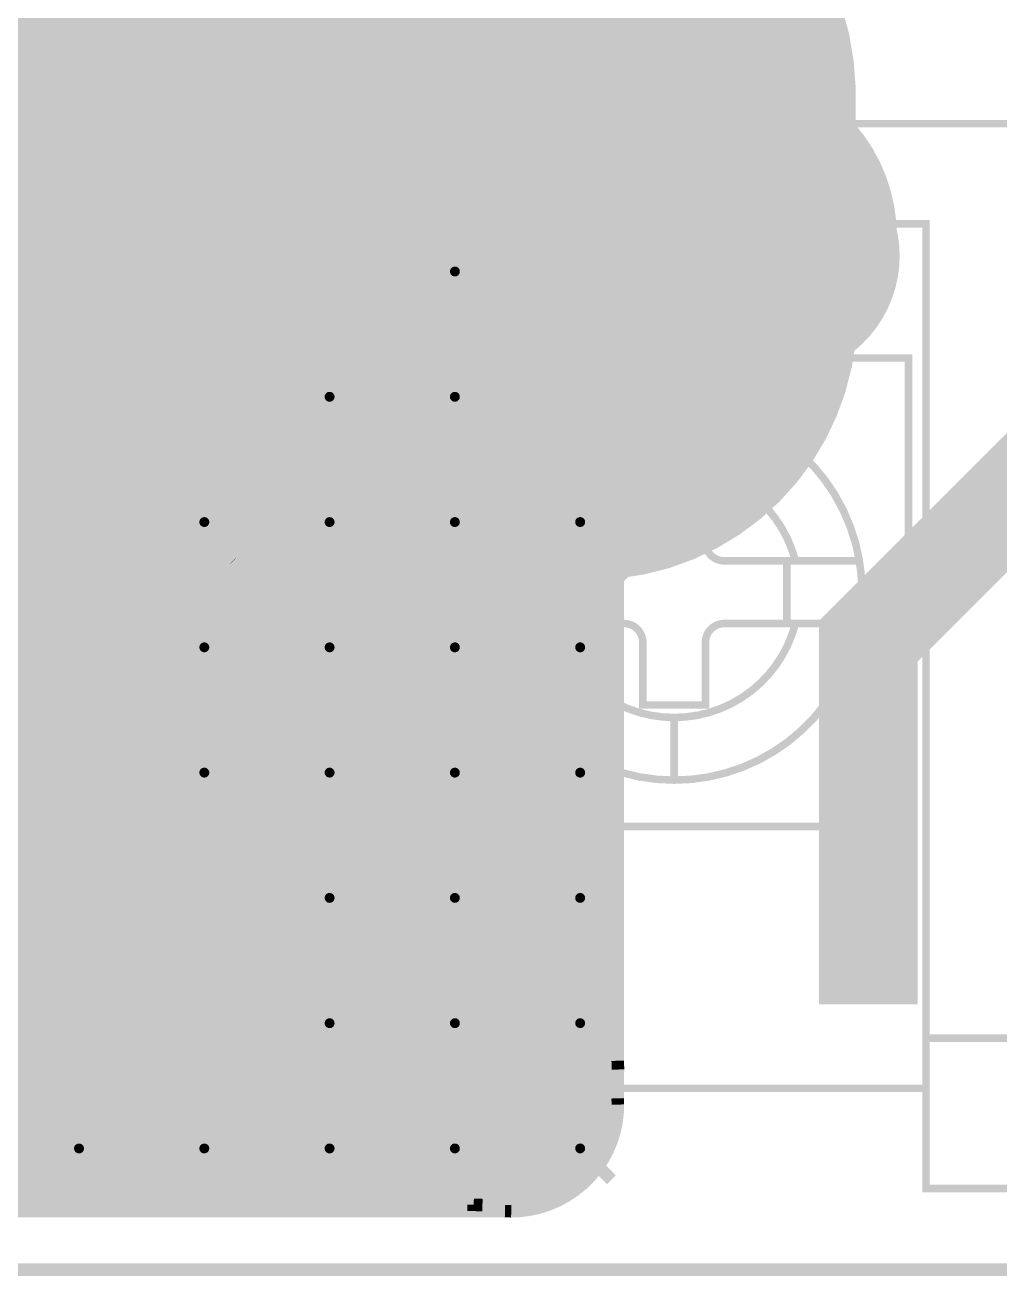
# Model space of a CAD drawing. Extents: x -20 to 155, y -91 to 215.
# Drawn here: x 39.55 to 59.31, y -5.13 to 20.24 of the extents above; entities that cross this region are included whole.
import ezdxf

# ---------------------------------------------------------------- set-up
doc = ezdxf.new("R2010")
doc.units = 0
doc.header["$MEASUREMENT"] = 0
doc.layers.get('0').update_dxf_attribs({"linetype": 'CONTINUOUS'})
for name, color, linetype in [('25-334-0_BOT', 7, 'CONTINUOUS'), ('25-334-0_DRD', 7, 'CONTINUOUS'), ('25-334-0_DRL', 2, 'CONTINUOUS'), ('25-334-0_IN1', 4, 'CONTINUOUS'), ('25-334-0_IN2', 3, 'CONTINUOUS'), ('25-334-0_SMB', 5, 'CONTINUOUS'), ('25-334-0_SMT', 10, 'CONTINUOUS'), ('25-334-0_SSB', 9, 'CONTINUOUS'), ('25-334-0_SST', 12, 'CONTINUOUS'), ('25-334-0_TOP', 11, 'CONTINUOUS'), ('THRUHOLE_TAP', 15, 'CONTINUOUS')]:
    doc.layers.add(name, color=color, linetype=linetype)

# ---------------------------------------------------------------- blocks, each defined once
blk = doc.blocks.new('ROUND_20')
at = {"const_width": 3.50012}
blk.add_lwpolyline([(-1.75006, 0, 1), (1.75006, 0, 1)], format="xyb", close=True, dxfattribs=at)
blk = doc.blocks.new('ROUND_64')
at = {"const_width": 0.35052}
blk.add_lwpolyline([(-0.17526, 0, 1), (0.17526, 0, 1)], format="xyb", close=True, dxfattribs=at)
blk = doc.blocks.new('ROUND_82')
at = {"const_width": 2.00025}
blk.add_lwpolyline([(-1.000124, 0, 1), (1.000124, 0, 1)], format="xyb", close=True, dxfattribs=at)
blk = doc.blocks.new('ROUND_84')
at = {"const_width": 0.10033}
blk.add_lwpolyline([(-0.050164, 0, 1), (0.050164, 0, 1)], format="xyb", close=True, dxfattribs=at)
blk = doc.blocks.new('ROUND_75')
at = {"const_width": 0.10033}
blk.add_lwpolyline([(-0.050164, 0, 1), (0.050164, 0, 1)], format="xyb", close=True, dxfattribs=at)

msp = doc.modelspace()

# ---------------------------------------------------------------- linework, layer by layer
at = {"layer": '25-334-0_BOT', "const_width": 0.254}
for points in [[(39.497, 66.548), (39.497, -3.81)], [(39.7256, 66.548), (39.7256, -3.81)], [(39.9542, 66.548), (39.9542, -3.81)], [(40.1828, 66.548), (40.1828, -3.81)], [(40.4114, 66.548), (40.4114, -3.81)], [(40.64, 66.548), (40.64, -3.81)], [(40.8686, 66.548), (40.8686, -3.81)], [(41.0972, 66.548), (41.0972, -3.81)], [(41.3258, 66.548), (41.3258, -3.81)], [(41.5544, 66.548), (41.5544, -3.81)], [(41.783, 66.548), (41.783, -3.81)], [(42.0116, 66.548), (42.0116, -3.81)], [(42.2402, 66.548), (42.2402, -3.81)], [(42.4688, 66.548), (42.4688, -3.81)], [(42.6974, 66.548), (42.6974, -3.81)], [(42.926, 66.548), (42.926, -3.81)], [(43.1546, 66.548), (43.1546, -3.81)], [(43.3832, 66.548), (43.3832, -3.81)], [(43.6118, 66.548), (43.6118, -3.81)], [(43.8404, 66.548), (43.8404, -3.81)], [(44.069, 66.548), (44.069, -3.81)], [(44.2976, 66.548), (44.2976, -3.81)], [(44.5262, 66.548), (44.5262, -3.81)], [(44.7548, 66.548), (44.7548, -3.81)], [(44.9834, 66.548), (44.9834, -3.81)], [(45.212, 66.548), (45.212, -3.81)], [(45.4406, 66.548), (45.4406, -3.81)], [(45.6692, 66.548), (45.6692, -3.81)], [(45.8978, 66.548), (45.8978, -3.81)], [(46.1264, 66.548), (46.1264, -3.81)], [(46.355, 66.548), (46.355, -3.81)], [(46.5836, 66.548), (46.5836, -3.81)], [(46.8122, 66.548), (46.8122, -3.81)], [(47.0408, 66.548), (47.0408, -3.81)], [(47.2694, 66.548), (47.2694, -3.81)], [(47.498, 66.548), (47.498, -3.81)], [(47.7266, 66.548), (47.7266, -3.81)], [(47.9552, 66.548), (47.9552, -3.81)], [(48.1838, 66.548), (48.1838, -3.81)], [(48.4124, 66.548), (48.4124, -3.81)], [(48.641, 66.548), (48.641, -3.81)], [(48.8696, 66.548), (48.8696, -3.81)], [(49.0982, 66.548), (49.0982, -3.81)], [(49.3268, 66.548), (49.3268, -3.81)], [(49.5554, 66.548), (49.5554, -3.80746)], [(49.784, 66.548), (49.784, -3.77952)], [(50.0126, 66.548), (50.0126, -3.72618)], [(50.2412, 66.548), (50.2412, -3.6449)], [(50.4698, 66.548), (50.4698, -3.5306)], [(50.546, 23.876), (56.261, 18.161)], [(50.6984, 23.7236), (50.6984, -3.38328)], [(50.927, 23.495), (50.927, -3.18516)], [(51.1556, 23.2664), (51.1556, -2.91846)], [(51.3842, 23.0378), (51.3842, -2.51714)], [(51.6128, 22.8092), (51.6128, 9.0678)], [(51.8414, 22.5806), (51.8414, 9.2964)], [(52.07, 22.352), (52.07, 9.525)], [(52.2986, 22.1234), (52.2986, 9.7536)], [(52.5272, 21.8948), (52.5272, 9.9822)], [(52.7558, 21.6662), (52.7558, 10.2108)], [(52.9844, 21.4376), (52.9844, 10.4394)], [(53.213, 21.209), (53.213, 10.668)], [(53.4416, 20.9804), (53.4416, 10.8966)], [(53.6702, 20.7518), (53.6702, 11.1252)], [(53.8988, 20.5232), (53.8988, 11.3538)], [(54.23154, 20.19046), (38.1, 20.19046)], [(54.1274, 20.2946), (54.1274, 11.5824)], [(54.46014, 19.96186), (38.1, 19.96186)], [(54.356, 20.066), (54.356, 11.811)], [(54.68874, 19.73326), (38.1, 19.73326)], [(54.5846, 19.8374), (54.5846, 12.0396)], [(54.91734, 19.50466), (38.1, 19.50466)], [(54.8132, 19.6088), (54.8132, 12.2682)], [(55.14594, 19.27606), (38.1, 19.27606)], [(55.0418, 19.3802), (55.0418, 12.4968)], [(55.2704, 19.1516), (55.2704, 12.7254)], [(55.37454, 19.04746), (38.1, 19.04746)], [(55.499, 18.923), (55.499, 12.954)], [(55.60314, 18.81886), (38.1, 18.81886)], [(55.7276, 18.6944), (55.7276, 13.1826)], [(55.83174, 18.59026), (38.1, 18.59026)], [(55.9562, 18.4658), (55.9562, 13.4112)], [(56.06034, 18.36166), (38.1, 18.36166)], [(56.1848, 18.2372), (56.1848, 13.6398)], [(56.28386, 18.13306), (38.1, 18.13306)], [(56.4642, 17.90446), (38.1, 17.90446)], [(56.4134, 17.97304), (56.4134, 13.90396)], [(56.61406, 17.67586), (38.1, 17.67586)], [(56.642, 17.6276), (56.642, 14.24686)], [(56.73852, 17.44726), (38.1, 17.44726)], [(56.84266, 17.21866), (38.1, 17.21866)], [(56.8706, 17.15008), (56.8706, 14.72438)], [(56.92648, 16.99006), (38.1, 16.99006)], [(56.99252, 16.76146), (38.1, 16.76146)], [(57.04332, 16.53286), (38.1, 16.53286)], [(57.07634, 16.30426), (38.1, 16.30426)], [(57.09158, 16.07566), (38.1, 16.07566)], [(57.09412, 15.84706), (38.1, 15.84706)], [(57.08142, 15.61846), (38.1, 15.61846)], [(57.05094, 15.38986), (38.1, 15.38986)], [(57.00522, 15.16126), (38.1, 15.16126)], [(56.94172, 14.93266), (38.1, 14.93266)], [(56.86298, 14.70406), (38.1, 14.70406)], [(56.76138, 14.47546), (38.1, 14.47546)], [(56.642, 14.24686), (38.1, 14.24686)], [(56.49722, 14.01826), (38.1, 14.01826)], [(56.3245, 13.78966), (38.1, 13.78966)], [(56.261, 13.716), (54.61, 12.065)], [(56.10606, 13.56106), (38.1, 13.56106)], [(55.87746, 13.33246), (38.1, 13.33246)], [(55.64886, 13.10386), (38.1, 13.10386)], [(55.42026, 12.87526), (38.1, 12.87526)], [(55.19166, 12.64666), (38.1, 12.64666)], [(54.96306, 12.41806), (38.1, 12.41806)], [(54.73446, 12.18946), (38.1, 12.18946)], [(54.61, 12.065), (51.562, 9.017)], [(54.50586, 11.96086), (38.1, 11.96086)], [(54.27726, 11.73226), (38.1, 11.73226)], [(54.04866, 11.50366), (38.1, 11.50366)], [(53.82006, 11.27506), (38.1, 11.27506)], [(53.59146, 11.04646), (38.1, 11.04646)], [(53.36286, 10.81786), (38.1, 10.81786)], [(53.13426, 10.58926), (38.1, 10.58926)], [(52.90566, 10.36066), (38.1, 10.36066)], [(52.67706, 10.13206), (38.1, 10.13206)], [(52.44846, 9.90346), (38.1, 9.90346)], [(52.21986, 9.67486), (38.1, 9.67486)], [(51.99126, 9.44626), (38.1, 9.44626)], [(51.76266, 9.21766), (38.1, 9.21766)], [(51.562, 9.017), (51.562, -1.778)], [(51.562, 8.98906), (38.1, 8.98906)], [(51.562, 8.76046), (38.1, 8.76046)], [(51.562, 8.53186), (38.1, 8.53186)], [(51.562, 8.30326), (38.1, 8.30326)], [(51.562, 8.07466), (38.1, 8.07466)], [(51.562, 7.84606), (38.1, 7.84606)], [(51.562, 7.61746), (38.1, 7.61746)], [(51.562, 7.38886), (38.1, 7.38886)], [(51.562, 7.16026), (38.1, 7.16026)], [(51.562, 6.93166), (38.1, 6.93166)], [(51.562, 6.70306), (38.1, 6.70306)], [(51.562, 6.47446), (38.1, 6.47446)], [(51.562, 6.24586), (37.86886, 6.24586)], [(51.562, 6.01726), (37.64026, 6.01726)], [(51.562, 5.78866), (37.41166, 5.78866)], [(51.562, 5.56006), (37.18306, 5.56006)], [(51.562, 5.33146), (36.95446, 5.33146)], [(51.562, 5.10286), (36.72586, 5.10286)], [(51.562, 4.87426), (36.49726, 4.87426)], [(51.562, 4.64566), (36.26866, 4.64566)], [(51.562, 4.18846), (35.81146, 4.18846)], [(51.562, 4.41706), (36.04006, 4.41706)], [(51.562, 3.95986), (35.58286, 3.95986)], [(51.562, 3.73126), (35.35426, 3.73126)], [(51.562, 3.50266), (35.12566, 3.50266)], [(51.562, 3.27406), (34.89706, 3.27406)], [(51.562, 3.04546), (34.66846, 3.04546)], [(51.562, 2.81686), (34.43986, 2.81686)], [(51.562, 2.58826), (34.21126, 2.58826)], [(51.562, 2.35966), (33.98266, 2.35966)], [(51.562, 1.90246), (33.52546, 1.90246)], [(51.562, 2.13106), (33.75406, 2.13106)], [(51.562, 1.67386), (33.29686, 1.67386)], [(51.562, 1.44526), (33.06826, 1.44526)], [(51.562, 1.21666), (32.83966, 1.21666)], [(51.562, 0.98806), (32.61106, 0.98806)], [(51.562, 0.75946), (32.38246, 0.75946)], [(51.562, 0.53086), (32.15386, 0.53086)], [(51.562, 0.30226), (31.92526, 0.30226)], [(51.562, 0.07366), (31.69666, 0.07366)], [(51.562, -0.15494), (31.623, -0.15494)], [(51.562, -0.38354), (31.623, -0.38354)], [(51.562, -0.61214), (31.623, -0.61214)], [(51.562, -0.84074), (31.623, -0.84074)], [(51.562, -1.06934), (31.623, -1.06934)], [(51.562, -1.29794), (31.623, -1.29794)], [(51.562, -1.52654), (31.623, -1.52654)], [(51.562, -1.75514), (31.623, -1.75514)], [(51.53914, -1.98374), (31.62046, -1.98374)], [(51.49088, -2.21234), (31.63316, -2.21234)], [(51.41722, -2.44094), (31.67634, -2.44094)], [(51.31054, -2.66954), (31.75, -2.66954)], [(51.17084, -2.89814), (31.86176, -2.89814)], [(50.98288, -3.12674), (32.0167, -3.12674)], [(50.73396, -3.35534), (32.2326, -3.35534)], [(50.37328, -3.58394), (32.55518, -3.58394)], [(49.53, -3.81), (33.528, -3.81)]]:
    msp.add_lwpolyline(points, dxfattribs=at)
for points in [[(57.09666, 15.9385, 0.1816673), (56.26144, 18.16139)], [(56.261, 13.716, 0.1816674), (57.09607, 15.9385)], [(49.53, -3.81, 0.3801993), (51.562, -1.778)]]:
    msp.add_lwpolyline(points, format="xyb", dxfattribs=at)
at = {"layer": '25-334-0_DRD', "const_width": 0.254}
for points in [[(-15.99946, -4.99872), (155.00096, -4.99872), (155.00096, 215.00084), (-4.99872, 215.00084), (-4.99872, 189.35954), (-15.99946, 189.35954), (-15.99946, -4.99872)], [(51.435, 16.51), (51.435, 13.97)], [(53.975, 16.51), (51.435, 16.51)], [(52.705, 16.51), (52.705, 13.97)], [(53.975, 13.97), (53.975, 16.51)], [(48.895, 15.875), (47.625, 14.605)], [(48.895, 14.605), (47.625, 15.875)], [(53.975, 15.24), (51.435, 15.24)], [(51.435, 13.97), (53.975, 13.97)], [(46.355, 13.335), (45.085, 12.065)], [(46.355, 12.065), (45.085, 13.335)], [(48.895, 13.335), (47.625, 12.065)], [(48.895, 12.065), (47.625, 13.335)], [(43.815, 10.795), (42.545, 9.525)], [(43.815, 9.525), (42.545, 10.795)], [(46.355, 10.795), (45.085, 9.525)], [(46.355, 9.525), (45.085, 10.795)], [(48.895, 10.795), (47.625, 9.525)], [(48.895, 9.525), (47.625, 10.795)], [(51.435, 10.795), (50.165, 9.525)], [(51.435, 9.525), (50.165, 10.795)], [(43.815, 8.255), (42.545, 6.985)], [(43.815, 6.985), (42.545, 8.255)], [(46.355, 8.255), (45.085, 6.985)], [(46.355, 6.985), (45.085, 8.255)], [(48.895, 8.255), (47.625, 6.985)], [(48.895, 6.985), (47.625, 8.255)], [(51.435, 8.255), (50.165, 6.985)], [(51.435, 6.985), (50.165, 8.255)], [(43.815, 5.715), (42.545, 4.445)], [(43.815, 4.445), (42.545, 5.715)], [(46.355, 5.715), (45.085, 4.445)], [(46.355, 4.445), (45.085, 5.715)], [(48.895, 5.715), (47.625, 4.445)], [(48.895, 4.445), (47.625, 5.715)], [(51.435, 5.715), (50.165, 4.445)], [(51.435, 4.445), (50.165, 5.715)], [(41.275, 3.5052), (38.735, 3.5052)], [(40.005, 3.5052), (40.005, 0.9652)], [(41.275, 0.9652), (41.275, 3.5052)], [(46.355, 3.175), (45.085, 1.905)], [(46.355, 1.905), (45.085, 3.175)], [(48.895, 3.175), (47.625, 1.905)], [(48.895, 1.905), (47.625, 3.175)], [(51.435, 3.175), (50.165, 1.905)], [(51.435, 1.905), (50.165, 3.175)], [(41.275, 2.2352), (38.735, 2.2352)], [(38.735, 0.9652), (41.275, 0.9652)], [(46.355, 0.635), (45.085, -0.635)], [(46.355, -0.635), (45.085, 0.635)], [(48.895, 0.635), (47.625, -0.635)], [(48.895, -0.635), (47.625, 0.635)], [(51.435, 0.635), (50.165, -0.635)], [(51.435, -0.635), (50.165, 0.635)], [(41.275, -1.905), (40.005, -3.175)], [(41.275, -3.175), (40.005, -1.905)], [(43.815, -1.905), (42.545, -3.175)], [(43.815, -3.175), (42.545, -1.905)], [(46.355, -1.905), (45.085, -3.175)], [(46.355, -3.175), (45.085, -1.905)], [(48.895, -1.905), (47.625, -3.175)], [(48.895, -3.175), (47.625, -1.905)], [(51.435, -1.905), (50.165, -3.175)], [(51.435, -3.175), (50.165, -1.905)]]:
    msp.add_lwpolyline(points, dxfattribs=at)
at = {"layer": '25-334-0_DRL'}
for points, const_width in [([(-15.99946, -4.99872), (155.00096, -4.99872), (155.00096, 215.00084), (-4.99872, 215.00084), (-4.99872, 189.35954), (-15.99946, 189.35954), (-15.99946, -4.99872)], 0.254), ([(64.008, 20.828), (64.008, 15.113), (56.642, 7.747), (56.642, 0.381)], 1.99898)]:
    msp.add_lwpolyline(points, dxfattribs=dict(at, const_width=const_width))
at = {"layer": '25-334-0_IN1', "const_width": 0.254}
for points in [[(50.927, 19.304), (31.623, 0)], [(50.8254, 19.2024), (50.8254, -3.27914)], [(54.61762, 19.27352), (50.89652, 19.27352)], [(54.356, 19.304), (50.927, 19.304)], [(51.054, 19.304), (51.054, -3.048)], [(51.2826, 19.304), (51.2826, -2.72034)], [(51.5112, 19.304), (51.5112, -2.1336)], [(51.7398, 19.304), (51.7398, 9.1948)], [(51.9684, 19.304), (51.9684, 9.4234)], [(52.197, 19.304), (52.197, 9.652)], [(52.4256, 19.304), (52.4256, 9.8806)], [(52.6542, 19.304), (52.6542, 10.1092)], [(52.8828, 19.304), (52.8828, 10.3378)], [(53.1114, 19.304), (53.1114, 10.5664)], [(53.34, 19.304), (53.34, 10.795)], [(53.5686, 19.304), (53.5686, 11.0236)], [(53.7972, 19.304), (53.7972, 11.2522)], [(54.0258, 19.304), (54.0258, 11.4808)], [(54.2544, 19.304), (54.2544, 11.7094)], [(54.483, 19.29384), (54.483, 11.938)], [(54.7116, 19.25574), (54.7116, 12.1666)], [(54.9402, 19.1897), (54.9402, 12.3952)], [(50.5968, 18.9738), (50.5968, -3.4544)], [(55.25008, 19.04492), (50.66792, 19.04492)], [(55.1688, 19.09064), (55.1688, 12.6238)], [(55.3974, 18.95348), (55.3974, 12.8524)], [(50.3682, 18.7452), (50.3682, -3.58648)], [(55.5752, 18.81632), (50.43932, 18.81632)], [(55.626, 18.7706), (55.626, 13.081)], [(50.1396, 18.5166), (50.1396, -3.683)], [(55.79872, 18.58772), (50.21072, 18.58772)], [(55.8546, 18.51914), (55.8546, 13.3096)], [(49.911, 18.288), (49.911, -3.75158)], [(55.96382, 18.35912), (49.98212, 18.35912)], [(56.0832, 18.13814), (56.0832, 13.5382)], [(56.1721, 17.90192), (49.52492, 17.90192)], [(49.6824, 18.0594), (49.6824, -3.79476)], [(56.08574, 18.13052), (49.75352, 18.13052)], [(56.22798, 17.67332), (49.29632, 17.67332)], [(49.4538, 17.8308), (49.4538, -3.81254)], [(48.9966, 17.3736), (48.9966, -3.81)], [(56.25846, 17.44472), (49.06772, 17.44472)], [(49.2252, 17.6022), (49.2252, -3.81)], [(56.261, 17.399), (56.261, 13.716), (51.562, 9.017), (51.562, -1.524)], [(48.768, 17.145), (48.768, -3.81)], [(56.261, 17.21612), (48.83912, 17.21612)], [(48.5394, 16.9164), (48.5394, -3.81)], [(56.261, 16.98752), (48.61052, 16.98752)], [(48.3108, 16.6878), (48.3108, -3.81)], [(56.261, 16.75892), (48.38192, 16.75892)], [(48.0822, 16.4592), (48.0822, -3.81)], [(56.261, 16.53032), (48.15332, 16.53032)], [(47.8536, 16.2306), (47.8536, -3.81)], [(56.261, 16.30172), (47.92472, 16.30172)], [(47.625, 16.002), (47.625, -3.81)], [(56.261, 16.07312), (47.69612, 16.07312)], [(56.261, 15.61592), (47.23892, 15.61592)], [(47.3964, 15.7734), (47.3964, -3.81)], [(56.261, 15.84452), (47.46752, 15.84452)], [(56.261, 15.38732), (47.01032, 15.38732)], [(47.1678, 15.5448), (47.1678, -3.81)], [(56.261, 15.15872), (46.78172, 15.15872)], [(46.9392, 15.3162), (46.9392, -3.81)], [(46.482, 14.859), (46.482, -3.81)], [(56.261, 14.93012), (46.55312, 14.93012)], [(46.7106, 15.0876), (46.7106, -3.81)], [(46.2534, 14.6304), (46.2534, -3.81)], [(56.261, 14.70152), (46.32452, 14.70152)], [(46.0248, 14.4018), (46.0248, -3.81)], [(56.261, 14.47292), (46.09592, 14.47292)], [(45.7962, 14.1732), (45.7962, -3.81)], [(56.261, 14.24432), (45.86732, 14.24432)], [(45.5676, 13.9446), (45.5676, -3.81)], [(56.261, 14.01572), (45.63872, 14.01572)], [(45.339, 13.716), (45.339, -3.81)], [(56.261, 13.78712), (45.41012, 13.78712)], [(55.87492, 13.32992), (44.95292, 13.32992)], [(45.1104, 13.4874), (45.1104, -3.81)], [(56.10352, 13.55852), (45.18152, 13.55852)], [(55.64632, 13.10132), (44.72432, 13.10132)], [(44.8818, 13.2588), (44.8818, -3.81)], [(55.41772, 12.87272), (44.49572, 12.87272)], [(44.6532, 13.0302), (44.6532, -3.81)], [(44.196, 12.573), (44.196, -3.81)], [(55.18912, 12.64412), (44.26712, 12.64412)], [(44.4246, 12.8016), (44.4246, -3.81)], [(43.9674, 12.3444), (43.9674, -3.81)], [(54.96052, 12.41552), (44.03852, 12.41552)], [(43.7388, 12.1158), (43.7388, -3.81)], [(54.73192, 12.18692), (43.80992, 12.18692)], [(43.5102, 11.8872), (43.5102, -3.81)], [(54.50332, 11.95832), (43.58132, 11.95832)], [(43.2816, 11.6586), (43.2816, -3.81)], [(54.27472, 11.72972), (43.35272, 11.72972)], [(43.053, 11.43), (43.053, -3.81)], [(54.04612, 11.50112), (43.12412, 11.50112)], [(53.58892, 11.04392), (42.66692, 11.04392)], [(42.8244, 11.2014), (42.8244, -3.81)], [(53.81752, 11.27252), (42.89552, 11.27252)], [(53.36032, 10.81532), (42.43832, 10.81532)], [(42.5958, 10.9728), (42.5958, -3.81)], [(53.13172, 10.58672), (42.20972, 10.58672)], [(42.3672, 10.7442), (42.3672, -3.81)], [(41.91, 10.287), (41.91, -3.81)], [(52.90312, 10.35812), (41.98112, 10.35812)], [(42.1386, 10.5156), (42.1386, -3.81)], [(41.6814, 10.0584), (41.6814, -3.81)], [(52.67452, 10.12952), (41.75252, 10.12952)], [(41.4528, 9.8298), (41.4528, -3.81)], [(52.44592, 9.90092), (41.52392, 9.90092)], [(41.2242, 9.6012), (41.2242, -3.81)], [(52.21732, 9.67232), (41.29532, 9.67232)], [(40.9956, 9.3726), (40.9956, -3.81)], [(51.98872, 9.44372), (41.06672, 9.44372)], [(40.767, 9.144), (40.767, -3.81)], [(51.76012, 9.21512), (40.83812, 9.21512)], [(51.562, 8.75792), (40.38092, 8.75792)], [(40.5384, 8.9154), (40.5384, -3.81)], [(51.562, 8.98652), (40.60952, 8.98652)], [(51.562, 8.52932), (40.15232, 8.52932)], [(40.3098, 8.6868), (40.3098, -3.81)], [(51.562, 8.30072), (39.92372, 8.30072)], [(40.0812, 8.4582), (40.0812, -3.81)], [(39.624, 8.001), (39.624, -3.81)], [(51.562, 8.07212), (39.69512, 8.07212)], [(39.8526, 8.2296), (39.8526, -3.81)], [(51.562, 7.84352), (39.46652, 7.84352)], [(51.562, 7.61492), (39.23792, 7.61492)], [(51.562, 7.38632), (39.00932, 7.38632)], [(51.562, 7.15772), (38.78072, 7.15772)], [(51.562, 6.92912), (38.55212, 6.92912)], [(51.562, 6.47192), (38.09492, 6.47192)], [(51.562, 6.70052), (38.32352, 6.70052)], [(51.562, 6.24332), (37.86632, 6.24332)], [(51.562, 6.01472), (37.63772, 6.01472)], [(51.562, 5.78612), (37.40912, 5.78612)], [(51.562, 5.55752), (37.18052, 5.55752)], [(51.562, 5.32892), (36.95192, 5.32892)], [(51.562, 5.10032), (36.72332, 5.10032)], [(51.562, 4.87172), (36.49472, 4.87172)], [(51.562, 4.64312), (36.26612, 4.64312)], [(51.562, 4.18592), (35.80892, 4.18592)], [(51.562, 4.41452), (36.03752, 4.41452)], [(51.562, 3.95732), (35.58032, 3.95732)], [(51.562, 3.72872), (35.35172, 3.72872)], [(51.562, 3.50012), (35.12312, 3.50012)], [(51.562, 3.27152), (34.89452, 3.27152)], [(51.562, 3.04292), (34.66592, 3.04292)], [(51.562, 2.81432), (34.43732, 2.81432)], [(51.562, 2.58572), (34.20872, 2.58572)], [(51.562, 2.35712), (33.98012, 2.35712)], [(51.562, 2.12852), (33.75152, 2.12852)], [(51.562, 1.67132), (33.29432, 1.67132)], [(51.562, 1.89992), (33.52292, 1.89992)], [(51.562, 1.44272), (33.06572, 1.44272)], [(51.562, 1.21412), (32.83712, 1.21412)], [(51.562, 0.98552), (32.60852, 0.98552)], [(51.562, 0.75692), (32.37992, 0.75692)], [(51.562, 0.52832), (32.15132, 0.52832)], [(51.562, 0.29972), (31.92272, 0.29972)], [(51.562, 0.07112), (31.69412, 0.07112)], [(51.562, -0.15494), (31.623, -0.15494)], [(51.562, -0.38354), (31.623, -0.38354)], [(51.562, -0.61214), (31.623, -0.61214)], [(51.562, -0.84074), (31.623, -0.84074)], [(51.562, -1.06934), (31.623, -1.06934)], [(51.562, -1.29794), (31.623, -1.29794)], [(51.562, -1.52654), (31.623, -1.52654)], [(51.56454, -1.651), (51.56081, -1.52407)], [(51.562, -1.75514), (31.623, -1.75514)], [(51.53914, -1.98374), (31.62554, -1.98374)], [(51.49088, -2.21234), (31.65348, -2.21234)], [(51.41468, -2.44094), (31.70936, -2.44094)], [(51.31054, -2.66954), (31.79826, -2.66954)], [(51.1683, -2.89814), (31.92018, -2.89814)], [(50.98288, -3.12674), (32.08782, -3.12674)], [(50.73142, -3.35534), (32.31896, -3.35534)], [(50.37074, -3.58394), (32.65932, -3.58394)], [(49.276, -3.81), (34.798, -3.81)], [(49.276, -3.81), (49.403, -3.81373)]]:
    msp.add_lwpolyline(points, dxfattribs=at)
for points in [[(56.261, 17.399, 0.3883474), (54.356, 19.304)], [(49.403, -3.81254, 0.4142136), (51.56454, -1.651)]]:
    msp.add_lwpolyline(points, format="xyb", dxfattribs=at)
at = {"layer": '25-334-0_IN2', "const_width": 0.254}
for points in [[(40.02786, 66.34226), (40.02786, -3.81)], [(40.25646, 66.421), (40.25646, -3.81)], [(40.48506, 66.48196), (40.48506, -3.81)], [(40.71366, 66.52514), (40.71366, -3.81)], [(40.94226, 66.55054), (40.94226, -3.81)], [(41.17086, 66.55816), (41.17086, -3.81)], [(41.39946, 66.548), (41.39946, -3.81)], [(41.62806, 66.548), (41.62806, -3.81)], [(41.85666, 66.548), (41.85666, -3.81)], [(42.08526, 66.548), (42.08526, -3.81)], [(42.31386, 66.548), (42.31386, -3.81)], [(42.54246, 66.548), (42.54246, -3.81)], [(42.77106, 66.548), (42.77106, -3.81)], [(42.99966, 66.548), (42.99966, -3.81)], [(43.22826, 66.548), (43.22826, -3.81)], [(43.45686, 66.548), (43.45686, -3.81)], [(43.68546, 66.548), (43.68546, -3.81)], [(43.91406, 66.548), (43.91406, -3.81)], [(44.14266, 66.548), (44.14266, -3.81)], [(44.37126, 66.548), (44.37126, -3.81)], [(44.59986, 66.548), (44.59986, -3.81)], [(44.82846, 66.548), (44.82846, -3.81)], [(45.05706, 66.548), (45.05706, -3.81)], [(45.28566, 66.548), (45.28566, -3.81)], [(45.51426, 66.548), (45.51426, -3.81)], [(45.74286, 66.548), (45.74286, -3.81)], [(45.97146, 66.548), (45.97146, -3.81)], [(46.20006, 66.548), (46.20006, -3.81)], [(46.42866, 66.548), (46.42866, -3.81)], [(46.65726, 66.548), (46.65726, -3.81)], [(46.88586, 66.548), (46.88586, -3.81)], [(47.11446, 66.548), (47.11446, -3.81)], [(47.34306, 66.548), (47.34306, -3.81)], [(47.57166, 66.548), (47.57166, -3.81)], [(47.80026, 66.548), (47.80026, -3.81)], [(48.02886, 66.548), (48.02886, -3.81)], [(48.25746, 66.548), (48.25746, -3.81)], [(48.48606, 66.548), (48.48606, -3.81)], [(48.71466, 66.548), (48.71466, -3.68554)], [(48.94326, 66.548), (48.94326, -3.68554)], [(49.17186, 66.548), (49.17186, -3.66522)], [(49.40046, 66.548), (49.40046, -3.62712)], [(49.62906, 66.548), (49.62906, -3.56616)], [(49.85766, 66.548), (49.85766, -3.48488)], [(50.08626, 66.548), (50.08626, -3.3782)], [(50.31486, 66.548), (50.31486, -3.24612)], [(39.57066, 66.11366), (39.57066, -3.81)], [(39.79926, 66.24066), (39.79926, -3.81)], [(50.54346, 24.638), (50.54346, -3.08102)], [(50.77206, 24.62784), (50.77206, -2.87528)], [(51.00066, 24.61006), (51.00066, -2.61112)], [(51.22926, 24.58212), (51.22926, -2.26314)], [(51.45786, 24.54402), (51.45786, -1.71196)], [(51.68646, 24.4983), (51.68646, 9.1567)], [(51.91506, 24.44242), (51.91506, 9.19226)], [(52.14366, 24.37638), (52.14366, 9.23544)], [(52.37226, 24.30018), (52.37226, 9.29132)], [(52.60086, 24.21128), (52.60086, 9.35736)], [(52.82946, 24.11476), (52.82946, 9.4361)], [(53.05806, 24.003), (53.05806, 9.525)], [(53.28666, 23.88108), (53.28666, 9.6266)], [(53.51526, 23.74646), (53.51526, 9.74344)], [(53.74386, 23.59406), (53.74386, 9.87298)], [(53.97246, 23.42896), (53.97246, 10.0203)], [(54.20106, 23.24354), (54.20106, 10.18286)], [(54.42966, 23.0378), (54.42966, 10.36574)], [(54.65826, 22.8092), (54.65826, 10.57148)], [(54.88686, 22.55266), (54.88686, 10.80516)], [(55.11546, 22.2631), (55.11546, 11.06932)], [(55.34406, 21.93036), (55.34406, 11.37158)], [(55.57266, 21.54174), (55.57266, 11.72972)], [(55.80126, 21.06168), (55.80126, 12.16914)], [(56.02986, 20.41906), (56.02986, 12.7508)], [(56.09082, 20.193), (38.1, 20.193)], [(56.14162, 19.9644), (38.1, 19.9644)], [(56.1848, 19.7358), (38.1, 19.7358)], [(56.21782, 19.5072), (38.1, 19.5072)], [(56.24068, 19.2786), (38.1, 19.2786)], [(56.25592, 19.05), (38.1, 19.05)], [(56.25846, 19.01952), (56.25846, 13.81252)], [(56.261, 18.923), (56.261, 13.843)], [(56.261, 18.8214), (38.1, 18.8214)], [(56.261, 18.5928), (38.1, 18.5928)], [(56.261, 18.3642), (38.1, 18.3642)], [(56.261, 18.1356), (38.1, 18.1356)], [(56.261, 17.907), (38.1, 17.907)], [(56.261, 17.6784), (38.1, 17.6784)], [(56.261, 17.4498), (38.1, 17.4498)], [(56.261, 17.2212), (38.1, 17.2212)], [(56.261, 16.9926), (38.1, 16.9926)], [(56.261, 16.764), (38.1, 16.764)], [(56.261, 16.5354), (38.1, 16.5354)], [(56.261, 16.3068), (38.1, 16.3068)], [(56.261, 16.0782), (38.1, 16.0782)], [(56.261, 15.8496), (38.1, 15.8496)], [(56.261, 15.621), (38.1, 15.621)], [(56.261, 15.3924), (38.1, 15.3924)], [(56.261, 15.1638), (38.1, 15.1638)], [(56.261, 14.9352), (38.1, 14.9352)], [(56.261, 14.7066), (38.1, 14.7066)], [(56.261, 14.478), (38.1, 14.478)], [(56.261, 14.2494), (38.1, 14.2494)], [(56.261, 14.0208), (38.1, 14.0208)], [(56.25592, 13.7922), (38.1, 13.7922)], [(56.2229, 13.5636), (38.1, 13.5636)], [(56.18226, 13.335), (38.1, 13.335)], [(56.13146, 13.1064), (38.1, 13.1064)], [(56.06796, 12.8778), (38.1, 12.8778)], [(55.9943, 12.6492), (38.1, 12.6492)], [(55.90794, 12.4206), (38.1, 12.4206)], [(55.81142, 12.192), (38.1, 12.192)], [(55.69966, 11.9634), (38.1, 11.9634)], [(55.57266, 11.7348), (38.1, 11.7348)], [(55.43296, 11.5062), (38.1, 11.5062)], [(55.27548, 11.2776), (38.1, 11.2776)], [(55.09768, 11.049), (38.1, 11.049)], [(54.89956, 10.8204), (38.1, 10.8204)], [(54.67604, 10.5918), (38.1, 10.5918)], [(54.42458, 10.3632), (38.1, 10.3632)], [(54.13502, 10.1346), (38.1, 10.1346)], [(53.79466, 9.906), (38.1, 9.906)], [(53.38826, 9.6774), (38.1, 9.6774)], [(52.86502, 9.4488), (38.1, 9.4488)], [(52.06492, 9.2202), (38.1, 9.2202)], [(51.562, 9.144), (51.562, -0.762)], [(51.562, 8.9916), (38.1, 8.9916)], [(51.562, 8.763), (38.1, 8.763)], [(51.562, 8.5344), (38.1, 8.5344)], [(51.562, 8.3058), (38.1, 8.3058)], [(51.562, 8.0772), (38.1, 8.0772)], [(51.562, 7.8486), (38.1, 7.8486)], [(51.562, 7.62), (38.1, 7.62)], [(51.562, 7.3914), (38.1, 7.3914)], [(51.562, 7.1628), (38.1, 7.1628)], [(51.562, 6.9342), (38.1, 6.9342)], [(51.562, 6.7056), (38.1, 6.7056)], [(51.562, 6.477), (38.1, 6.477)], [(51.562, 6.2484), (37.8714, 6.2484)], [(51.562, 6.0198), (37.6428, 6.0198)], [(51.562, 5.7912), (37.4142, 5.7912)], [(51.562, 5.5626), (37.1856, 5.5626)], [(51.562, 5.334), (36.957, 5.334)], [(51.562, 5.1054), (36.7284, 5.1054)], [(51.562, 4.8768), (36.4998, 4.8768)], [(51.562, 4.6482), (36.2712, 4.6482)], [(51.562, 4.191), (35.814, 4.191)], [(51.562, 4.4196), (36.0426, 4.4196)], [(51.562, 3.9624), (35.5854, 3.9624)], [(51.562, 3.7338), (35.3568, 3.7338)], [(51.562, 3.5052), (35.1282, 3.5052)], [(51.562, 3.2766), (34.8996, 3.2766)], [(51.562, 3.048), (34.671, 3.048)], [(51.562, 2.8194), (34.4424, 2.8194)], [(51.562, 2.5908), (34.2138, 2.5908)], [(51.562, 2.3622), (33.9852, 2.3622)], [(51.562, 1.905), (33.528, 1.905)], [(51.562, 2.1336), (33.7566, 2.1336)], [(51.562, 1.6764), (33.2994, 1.6764)], [(51.562, 1.4478), (33.0708, 1.4478)], [(51.562, 1.2192), (32.8422, 1.2192)], [(51.562, 0.9906), (32.6136, 0.9906)], [(51.562, 0.762), (32.385, 0.762)], [(51.562, 0.5334), (32.1564, 0.5334)], [(51.562, 0.3048), (31.9278, 0.3048)], [(51.562, 0.0762), (31.6992, 0.0762)], [(51.562, -0.1524), (31.49346, -0.1524)], [(51.562, -0.6096), (31.19882, -0.6096)], [(51.562, -0.381), (31.32836, -0.381)], [(51.56454, -0.8382), (31.09214, -0.8382)], [(51.56708, -0.9398), (51.56133, -0.76204)], [(51.56454, -1.0668), (31.01086, -1.0668)], [(51.54422, -1.2954), (30.9499, -1.2954)], [(51.50358, -1.524), (30.90926, -1.524)], [(51.44516, -1.7526), (30.8864, -1.7526)], [(51.36134, -1.9812), (30.88386, -1.9812)], [(51.2572, -2.2098), (30.8991, -2.2098)], [(51.12258, -2.4384), (30.93466, -2.4384)], [(50.95748, -2.667), (30.988, -2.667)], [(50.7492, -2.8956), (31.06166, -2.8956)], [(50.48758, -3.1242), (31.16072, -3.1242)], [(50.13452, -3.3528), (31.28264, -3.3528)], [(49.57826, -3.5814), (31.43504, -3.5814)], [(48.641, -3.81), (32.004, -3.81)], [(48.641, -3.683), (48.641, -3.81)], [(48.641, -3.683), (48.8188, -3.68875)]]:
    msp.add_lwpolyline(points, dxfattribs=at)
for points in [[(56.261, 18.923, 0.4000613), (50.546, 24.638)], [(51.562, 9.144, 0.3550313), (56.261, 13.843)], [(48.8188, -3.68808, 0.4142136), (51.56708, -0.9398)]]:
    msp.add_lwpolyline(points, format="xyb", dxfattribs=at)
at = {"layer": '25-334-0_SMB', "const_width": 1.99898}
for points in [[(39.37, 4.445), (39.37, 64.77)], [(42.545, 64.77), (42.545, -2.286)], [(45.72, 64.77), (45.72, -2.286)], [(48.895, 64.77), (48.895, -2.159)], [(39.37, 3.175), (39.37, -2.286)]]:
    msp.add_lwpolyline(points, dxfattribs=at)
at = {"layer": '25-334-0_SMT', "const_width": 1.99898}
for points in [[(49.784, -2.032), (49.784, 15.367)], [(46.482, 12.192), (46.482, -1.778)], [(43.053, 9.271), (43.053, -1.905)], [(39.624, 5.588), (39.624, -2.032)]]:
    msp.add_lwpolyline(points, dxfattribs=at)
at = {"layer": '25-334-0_SSB', "const_width": 0.1524}
for points in [[(32.385, -0.3048), (34.8996, -0.3048), (34.8996, -3.3528), (32.385, -3.3528), (32.385, -0.3048), (32.385, 18.2372), (85.725, 18.2372), (85.725, -0.3048), (83.2104, -0.3048), (83.2104, -3.3528), (85.725, -3.3528), (85.725, -0.3048)], [(34.8996, -0.3048), (34.8996, 16.2052), (45.1104, 16.2052), (45.1104, -0.3048)], [(47.5996, -0.3048), (47.5996, 16.2052), (57.8104, 16.2052), (57.8104, -0.3048)], [(44.7548, 3.9878), (44.7548, 13.4874), (35.2552, 13.4874), (35.2552, 3.9878), (44.7548, 3.9878)], [(57.4548, 3.9878), (47.9552, 3.9878), (47.9552, 13.4874), (57.4548, 13.4874), (57.4548, 3.9878)], [(40.005, 12.5476), (40.005, 11.2776)], [(52.705, 12.5476), (52.705, 11.2776)], [(39.37, 9.7536), (39.37, 11.0236), (40.64, 11.0236), (40.64, 9.7536)], [(52.07, 9.7536), (52.07, 11.0236), (53.34, 11.0236), (53.34, 9.7536)], [(43.75912, 9.3726), (42.46372, 9.3726), (41.021, 9.3726)], [(42.291, 8.1026), (42.291, 9.3726)], [(43.75912, 9.3726), (43.76166, 9.37006)], [(48.94834, 9.3726), (48.95088, 9.3726)], [(48.95088, 9.3726), (50.24628, 9.3726), (51.689, 9.3726)], [(50.419, 9.3726), (50.419, 8.1026)], [(53.721, 9.3726), (55.16372, 9.3726), (56.45912, 9.3726)], [(54.991, 8.1026), (54.991, 9.3726)], [(43.75912, 8.1026), (42.46372, 8.1026), (41.021, 8.1026)], [(43.76166, 8.1026), (43.75912, 8.1026)], [(48.95088, 8.1026), (48.94834, 8.1026)], [(50.24628, 8.1026), (51.689, 8.1026), (50.24628, 8.1026), (48.95088, 8.1026)], [(55.16372, 8.1026), (53.721, 8.1026), (55.16372, 8.1026), (56.45912, 8.1026)], [(56.46166, 8.1026), (56.45912, 8.1026)], [(40.64, 7.7216), (40.64, 6.4516), (39.37, 6.4516), (39.37, 7.7216)], [(53.34, 7.7216), (53.34, 6.4516), (52.07, 6.4516), (52.07, 7.7216)], [(40.005, 4.9276), (40.005, 6.1976)], [(52.705, 4.9276), (52.705, 6.1976)], [(47.5996, -3.3528), (47.5996, -0.3048), (45.1104, -0.3048), (45.1104, -3.3528), (47.5996, -3.3528)], [(60.2996, -3.3528), (60.2996, -0.3048), (57.8104, -0.3048), (57.8104, -3.3528), (60.2996, -3.3528)], [(34.8996, -1.3208), (45.1104, -1.3208)], [(47.5996, -1.3208), (57.8104, -1.3208)]]:
    msp.add_lwpolyline(points, dxfattribs=at)
for points in [[(40.005, 12.5476, 0.3659768), (36.24834, 9.3726)], [(43.76166, 9.37006, 0.3661632), (40.005, 12.5476)], [(52.705, 12.5476, 0.3659768), (48.94834, 9.3726)], [(56.46166, 9.37006, 0.3661632), (52.705, 12.5476)], [(40.005, 11.2776, 0.3419817), (37.54628, 9.3726)], [(42.46372, 9.3726, 0.3419815), (40.005, 11.2776)], [(52.705, 11.2776, 0.3419817), (50.24628, 9.3726)], [(55.16372, 9.3726, 0.3419815), (52.705, 11.2776)], [(40.64, 9.7536, 0.4142136), (41.021, 9.3726)], [(51.689, 9.3726, 0.4142136), (52.07, 9.7536)], [(53.34, 9.7536, 0.4142136), (53.721, 9.3726)], [(43.81246, 8.7376, 0.0419149), (43.75913, 9.3726)], [(48.95088, 9.3726, 0.0419149), (48.89756, 8.7376)], [(56.51246, 8.7376, 0.0419149), (56.45913, 9.3726)], [(43.75912, 8.1026, 0.0419149), (43.81244, 8.7376)], [(48.89754, 8.7376, 0.041915), (48.95086, 8.1026)], [(56.45912, 8.1026, 0.0419149), (56.51244, 8.7376)], [(36.24834, 8.09752, 0.3656043), (40.005, 4.9276)], [(37.54628, 8.1026, 0.3419815), (40.005, 6.1976)], [(40.005, 4.9276, 0.3659768), (43.76166, 8.1026)], [(40.005, 6.1976, 0.3419817), (42.46372, 8.1026)], [(41.021, 8.1026, 0.4142136), (40.64, 7.7216)], [(48.94834, 8.1026, 0.3659767), (52.705, 4.9276)], [(50.24628, 8.1026, 0.3419815), (52.705, 6.1976)], [(52.07, 7.7216, 0.4142136), (51.689, 8.1026)], [(52.705, 4.9276, 0.3659768), (56.46166, 8.1026)], [(52.705, 6.1976, 0.3419817), (55.16372, 8.1026)], [(53.721, 8.1026, 0.4142136), (53.34, 7.7216)]]:
    msp.add_lwpolyline(points, format="xyb", dxfattribs=at)
at = {"layer": '25-334-0_SST', "const_width": 0.1524}
msp.add_lwpolyline([(40.54094, 45.085, 0.4142136), (66.04, 19.58594)], format="xyb", dxfattribs=at)
at = {"layer": '25-334-0_TOP', "const_width": 0.254}
for points in [[(50.927, 19.304), (31.623, 0)], [(50.8254, 19.2024), (50.8254, -3.27914)], [(54.38394, 19.27352), (50.89652, 19.27352)], [(54.356, 19.304), (50.927, 19.304)], [(51.054, 19.304), (51.054, -3.048)], [(51.2826, 19.304), (51.2826, -2.72034)], [(51.5112, 19.304), (51.5112, -2.1336)], [(51.7398, 19.304), (51.7398, 9.1948)], [(51.9684, 19.304), (51.9684, 9.4234)], [(52.197, 19.304), (52.197, 9.652)], [(52.4256, 19.304), (52.4256, 9.8806)], [(52.6542, 19.304), (52.6542, 10.1092)], [(52.8828, 19.304), (52.8828, 10.3378)], [(53.1114, 19.304), (53.1114, 10.5664)], [(53.34, 19.304), (53.34, 10.795)], [(53.5686, 19.304), (53.5686, 11.0236)], [(53.7972, 19.304), (53.7972, 11.2522)], [(54.0258, 19.304), (54.0258, 11.4808)], [(54.2544, 19.304), (54.2544, 11.7094)], [(54.356, 19.304), (56.261, 17.399)], [(54.483, 19.177), (54.483, 11.938)], [(50.5968, 18.9738), (50.5968, -3.4544)], [(54.61254, 19.04492), (50.66792, 19.04492)], [(54.7116, 18.9484), (54.7116, 12.1666)], [(50.3682, 18.7452), (50.3682, -3.58648)], [(54.84114, 18.81632), (50.43932, 18.81632)], [(54.9402, 18.7198), (54.9402, 12.3952)], [(50.1396, 18.5166), (50.1396, -3.683)], [(55.06974, 18.58772), (50.21072, 18.58772)], [(55.1688, 18.4912), (55.1688, 12.6238)], [(49.911, 18.288), (49.911, -3.75158)], [(55.29834, 18.35912), (49.98212, 18.35912)], [(55.3974, 18.2626), (55.3974, 12.8524)], [(55.75554, 17.90192), (49.52492, 17.90192)], [(49.6824, 18.0594), (49.6824, -3.79476)], [(55.52694, 18.13052), (49.75352, 18.13052)], [(55.626, 18.034), (55.626, 13.081)], [(55.98414, 17.67332), (49.29632, 17.67332)], [(49.4538, 17.8308), (49.4538, -3.81254)], [(55.8546, 17.8054), (55.8546, 13.3096)], [(48.9966, 17.3736), (48.9966, -3.81)], [(56.21274, 17.44472), (49.06772, 17.44472)], [(49.2252, 17.6022), (49.2252, -3.81)], [(56.0832, 17.5768), (56.0832, 13.5382)], [(48.768, 17.145), (48.768, -3.81)], [(56.4642, 17.21612), (48.83912, 17.21612)], [(56.3118, 17.35836), (56.3118, 13.75664)], [(56.5404, 17.13738), (56.5404, 13.97762)], [(48.5394, 16.9164), (48.5394, -3.81)], [(56.66486, 16.98752), (48.61052, 16.98752)], [(48.3108, 16.6878), (48.3108, -3.81)], [(56.8198, 16.75892), (48.38192, 16.75892)], [(56.769, 16.8402), (56.769, 14.27226)], [(48.0822, 16.4592), (48.0822, -3.81)], [(56.93918, 16.53032), (48.15332, 16.53032)], [(56.9976, 16.39062), (56.9976, 14.72184)], [(47.8536, 16.2306), (47.8536, -3.81)], [(57.02808, 16.30172), (47.92472, 16.30172)], [(47.625, 16.002), (47.625, -3.81)], [(57.09412, 16.07312), (47.69612, 16.07312)], [(57.15, 15.61592), (47.23892, 15.61592)], [(47.3964, 15.7734), (47.3964, -3.81)], [(57.13222, 15.84452), (47.46752, 15.84452)], [(57.14492, 15.38732), (47.01032, 15.38732)], [(47.1678, 15.5448), (47.1678, -3.81)], [(57.11698, 15.15872), (46.78172, 15.15872)], [(46.9392, 15.3162), (46.9392, -3.81)], [(46.482, 14.859), (46.482, -3.81)], [(57.06618, 14.93012), (46.55312, 14.93012)], [(46.7106, 15.0876), (46.7106, -3.81)], [(46.2534, 14.6304), (46.2534, -3.81)], [(56.98998, 14.70152), (46.32452, 14.70152)], [(46.0248, 14.4018), (46.0248, -3.81)], [(56.88584, 14.47292), (46.09592, 14.47292)], [(45.7962, 14.1732), (45.7962, -3.81)], [(56.75122, 14.24432), (45.86732, 14.24432)], [(45.5676, 13.9446), (45.5676, -3.81)], [(56.57596, 14.01572), (45.63872, 14.01572)], [(45.339, 13.716), (45.339, -3.81)], [(56.34736, 13.78712), (45.41012, 13.78712)], [(56.261, 13.716), (51.562, 9.017), (51.562, -1.524)], [(55.87492, 13.32992), (44.95292, 13.32992)], [(45.1104, 13.4874), (45.1104, -3.81)], [(56.10352, 13.55852), (45.18152, 13.55852)], [(55.64632, 13.10132), (44.72432, 13.10132)], [(44.8818, 13.2588), (44.8818, -3.81)], [(55.41772, 12.87272), (44.49572, 12.87272)], [(44.6532, 13.0302), (44.6532, -3.81)], [(44.196, 12.573), (44.196, -3.81)], [(55.18912, 12.64412), (44.26712, 12.64412)], [(44.4246, 12.8016), (44.4246, -3.81)], [(43.9674, 12.3444), (43.9674, -3.81)], [(54.96052, 12.41552), (44.03852, 12.41552)], [(43.7388, 12.1158), (43.7388, -3.81)], [(54.73192, 12.18692), (43.80992, 12.18692)], [(43.5102, 11.8872), (43.5102, -3.81)], [(54.50332, 11.95832), (43.58132, 11.95832)], [(43.2816, 11.6586), (43.2816, -3.81)], [(54.27472, 11.72972), (43.35272, 11.72972)], [(43.053, 11.43), (43.053, -3.81)], [(54.04612, 11.50112), (43.12412, 11.50112)], [(53.58892, 11.04392), (42.66692, 11.04392)], [(42.8244, 11.2014), (42.8244, -3.81)], [(53.81752, 11.27252), (42.89552, 11.27252)], [(53.36032, 10.81532), (42.43832, 10.81532)], [(42.5958, 10.9728), (42.5958, -3.81)], [(53.13172, 10.58672), (42.20972, 10.58672)], [(42.3672, 10.7442), (42.3672, -3.81)], [(41.91, 10.287), (41.91, -3.81)], [(52.90312, 10.35812), (41.98112, 10.35812)], [(42.1386, 10.5156), (42.1386, -3.81)], [(41.6814, 10.0584), (41.6814, -3.81)], [(52.67452, 10.12952), (41.75252, 10.12952)], [(41.4528, 9.8298), (41.4528, -3.81)], [(52.44592, 9.90092), (41.52392, 9.90092)], [(41.2242, 9.6012), (41.2242, -3.81)], [(52.21732, 9.67232), (41.29532, 9.67232)], [(40.9956, 9.3726), (40.9956, -3.81)], [(51.98872, 9.44372), (41.06672, 9.44372)], [(40.767, 9.144), (40.767, -3.81)], [(51.76012, 9.21512), (40.83812, 9.21512)], [(51.562, 8.75792), (40.38092, 8.75792)], [(40.5384, 8.9154), (40.5384, -3.81)], [(51.562, 8.98652), (40.60952, 8.98652)], [(51.562, 8.52932), (40.15232, 8.52932)], [(40.3098, 8.6868), (40.3098, -3.81)], [(51.562, 8.30072), (39.92372, 8.30072)], [(40.0812, 8.4582), (40.0812, -3.81)], [(39.624, 8.001), (39.624, -3.81)], [(51.562, 8.07212), (39.69512, 8.07212)], [(39.8526, 8.2296), (39.8526, -3.81)], [(51.562, 7.84352), (39.46652, 7.84352)], [(51.562, 7.61492), (39.23792, 7.61492)], [(51.562, 7.38632), (39.00932, 7.38632)], [(51.562, 7.15772), (38.78072, 7.15772)], [(51.562, 6.92912), (38.55212, 6.92912)], [(51.562, 6.47192), (38.09492, 6.47192)], [(51.562, 6.70052), (38.32352, 6.70052)], [(51.562, 6.24332), (37.86632, 6.24332)], [(51.562, 6.01472), (37.63772, 6.01472)], [(51.562, 5.78612), (37.40912, 5.78612)], [(51.562, 5.55752), (37.18052, 5.55752)], [(51.562, 5.32892), (36.95192, 5.32892)], [(51.562, 5.10032), (36.72332, 5.10032)], [(51.562, 4.87172), (36.49472, 4.87172)], [(51.562, 4.64312), (36.26612, 4.64312)], [(51.562, 4.18592), (35.80892, 4.18592)], [(51.562, 4.41452), (36.03752, 4.41452)], [(51.562, 3.95732), (35.58032, 3.95732)], [(51.562, 3.72872), (35.35172, 3.72872)], [(51.562, 3.50012), (35.12312, 3.50012)], [(51.562, 3.27152), (34.89452, 3.27152)], [(51.562, 3.04292), (34.66592, 3.04292)], [(51.562, 2.81432), (34.43732, 2.81432)], [(51.562, 2.58572), (34.20872, 2.58572)], [(51.562, 2.35712), (33.98012, 2.35712)], [(51.562, 2.12852), (33.75152, 2.12852)], [(51.562, 1.67132), (33.29432, 1.67132)], [(51.562, 1.89992), (33.52292, 1.89992)], [(51.562, 1.44272), (33.06572, 1.44272)], [(51.562, 1.21412), (32.83712, 1.21412)], [(51.562, 0.98552), (32.60852, 0.98552)], [(51.562, 0.75692), (32.37992, 0.75692)], [(51.562, 0.52832), (32.15132, 0.52832)], [(51.562, 0.29972), (31.92272, 0.29972)], [(51.562, 0.07112), (31.69412, 0.07112)], [(51.562, -0.15494), (31.623, -0.15494)], [(51.562, -0.38354), (31.623, -0.38354)], [(51.562, -0.61214), (31.623, -0.61214)], [(51.562, -0.84074), (31.623, -0.84074)], [(51.562, -1.06934), (31.623, -1.06934)], [(51.562, -1.29794), (31.623, -1.29794)], [(51.562, -1.52654), (31.623, -1.52654)], [(51.56454, -1.651), (51.56081, -1.52407)], [(51.562, -1.75514), (31.623, -1.75514)], [(51.53914, -1.98374), (31.62554, -1.98374)], [(51.49088, -2.21234), (31.65348, -2.21234)], [(51.41468, -2.44094), (31.70936, -2.44094)], [(51.31054, -2.66954), (31.79826, -2.66954)], [(51.1683, -2.89814), (31.92018, -2.89814)], [(50.98288, -3.12674), (32.08782, -3.12674)], [(50.73142, -3.35534), (32.31896, -3.35534)], [(50.37074, -3.58394), (32.65932, -3.58394)], [(49.276, -3.81), (34.798, -3.81)], [(49.276, -3.81), (49.403, -3.81373)]]:
    msp.add_lwpolyline(points, dxfattribs=at)
for points in [[(57.15, 15.5575, 0.2289476), (56.26047, 17.39833)], [(56.261, 13.716, 0.2289477), (57.15086, 15.5575)], [(49.403, -3.81254, 0.4142136), (51.56454, -1.651)]]:
    msp.add_lwpolyline(points, format="xyb", dxfattribs=at)

# ---------------------------------------------------------------- block references
at = {"layer": '25-334-0_BOT'}
for name, p in [('ROUND_20', (52.705, 15.24)), ('ROUND_64', (48.26, 15.24)), ('ROUND_64', (45.72, 12.7)), ('ROUND_64', (48.26, 12.7)), ('ROUND_64', (43.18, 10.16)), ('ROUND_64', (45.72, 10.16)), ('ROUND_64', (48.26, 10.16)), ('ROUND_64', (50.8, 10.16)), ('ROUND_64', (43.18, 7.62)), ('ROUND_64', (45.72, 7.62)), ('ROUND_64', (48.26, 7.62)), ('ROUND_64', (50.8, 7.62)), ('ROUND_20', (40.005, 2.2352)), ('ROUND_64', (43.18, 5.08)), ('ROUND_64', (45.72, 5.08)), ('ROUND_64', (48.26, 5.08)), ('ROUND_64', (50.8, 5.08)), ('ROUND_64', (45.72, 2.54)), ('ROUND_64', (48.26, 2.54)), ('ROUND_64', (50.8, 2.54)), ('ROUND_64', (45.72, 0)), ('ROUND_64', (48.26, 0)), ('ROUND_64', (50.8, 0)), ('ROUND_64', (40.64, -2.54)), ('ROUND_64', (43.18, -2.54)), ('ROUND_64', (45.72, -2.54)), ('ROUND_64', (48.26, -2.54)), ('ROUND_64', (50.8, -2.54))]:
    msp.add_blockref(name, p, dxfattribs=at)
at = {"layer": '25-334-0_DRL'}
for name, p in [('ROUND_82', (52.705, 15.24)), ('ROUND_84', (48.26, 15.24)), ('ROUND_84', (45.72, 12.7)), ('ROUND_84', (48.26, 12.7)), ('ROUND_84', (43.18, 10.16)), ('ROUND_84', (45.72, 10.16)), ('ROUND_84', (48.26, 10.16)), ('ROUND_84', (50.8, 10.16)), ('ROUND_84', (43.18, 7.62)), ('ROUND_84', (45.72, 7.62)), ('ROUND_84', (48.26, 7.62)), ('ROUND_84', (50.8, 7.62)), ('ROUND_84', (43.18, 5.08)), ('ROUND_84', (45.72, 5.08)), ('ROUND_84', (48.26, 5.08)), ('ROUND_84', (50.8, 5.08)), ('ROUND_82', (40.005, 2.2352)), ('ROUND_84', (45.72, 2.54)), ('ROUND_84', (48.26, 2.54)), ('ROUND_84', (50.8, 2.54)), ('ROUND_84', (45.72, 0)), ('ROUND_84', (48.26, 0)), ('ROUND_84', (50.8, 0)), ('ROUND_84', (40.64, -2.54)), ('ROUND_84', (43.18, -2.54)), ('ROUND_84', (45.72, -2.54)), ('ROUND_84', (48.26, -2.54)), ('ROUND_84', (50.8, -2.54))]:
    msp.add_blockref(name, p, dxfattribs=at)
at = {"layer": '25-334-0_IN1'}
for name, p in [('ROUND_20', (52.705, 15.24)), ('ROUND_64', (48.26, 15.24)), ('ROUND_64', (45.72, 12.7)), ('ROUND_64', (48.26, 12.7)), ('ROUND_64', (43.18, 10.16)), ('ROUND_64', (45.72, 10.16)), ('ROUND_64', (48.26, 10.16)), ('ROUND_64', (50.8, 10.16)), ('ROUND_64', (43.18, 7.62)), ('ROUND_64', (45.72, 7.62)), ('ROUND_64', (48.26, 7.62)), ('ROUND_64', (50.8, 7.62)), ('ROUND_20', (40.005, 2.2352)), ('ROUND_64', (43.18, 5.08)), ('ROUND_64', (45.72, 5.08)), ('ROUND_64', (48.26, 5.08)), ('ROUND_64', (50.8, 5.08)), ('ROUND_64', (45.72, 2.54)), ('ROUND_64', (48.26, 2.54)), ('ROUND_64', (50.8, 2.54)), ('ROUND_64', (45.72, 0)), ('ROUND_64', (48.26, 0)), ('ROUND_64', (50.8, 0)), ('ROUND_64', (40.64, -2.54)), ('ROUND_64', (43.18, -2.54)), ('ROUND_64', (45.72, -2.54)), ('ROUND_64', (48.26, -2.54)), ('ROUND_64', (50.8, -2.54))]:
    msp.add_blockref(name, p, dxfattribs=at)
at = {"layer": '25-334-0_IN2'}
for name, p in [('ROUND_20', (52.705, 15.24)), ('ROUND_64', (48.26, 15.24)), ('ROUND_64', (45.72, 12.7)), ('ROUND_64', (48.26, 12.7)), ('ROUND_64', (43.18, 10.16)), ('ROUND_64', (45.72, 10.16)), ('ROUND_64', (48.26, 10.16)), ('ROUND_64', (50.8, 10.16)), ('ROUND_64', (43.18, 7.62)), ('ROUND_64', (45.72, 7.62)), ('ROUND_64', (48.26, 7.62)), ('ROUND_64', (50.8, 7.62)), ('ROUND_20', (40.005, 2.2352)), ('ROUND_64', (43.18, 5.08)), ('ROUND_64', (45.72, 5.08)), ('ROUND_64', (48.26, 5.08)), ('ROUND_64', (50.8, 5.08)), ('ROUND_64', (45.72, 2.54)), ('ROUND_64', (48.26, 2.54)), ('ROUND_64', (50.8, 2.54)), ('ROUND_64', (45.72, 0)), ('ROUND_64', (48.26, 0)), ('ROUND_64', (50.8, 0)), ('ROUND_64', (40.64, -2.54)), ('ROUND_64', (43.18, -2.54)), ('ROUND_64', (45.72, -2.54)), ('ROUND_64', (48.26, -2.54)), ('ROUND_64', (50.8, -2.54))]:
    msp.add_blockref(name, p, dxfattribs=at)
at = {"layer": '25-334-0_SMB'}
for p in [(52.705, 15.24), (40.005, 2.2352)]:
    msp.add_blockref('ROUND_20', p, dxfattribs=at)
at = {"layer": '25-334-0_SMT'}
for p in [(52.705, 15.24), (40.005, 2.2352)]:
    msp.add_blockref('ROUND_20', p, dxfattribs=at)
at = {"layer": '25-334-0_TOP'}
for name, p in [('ROUND_20', (52.705, 15.24)), ('ROUND_64', (48.26, 15.24)), ('ROUND_64', (45.72, 12.7)), ('ROUND_64', (48.26, 12.7)), ('ROUND_64', (43.18, 10.16)), ('ROUND_64', (45.72, 10.16)), ('ROUND_64', (48.26, 10.16)), ('ROUND_64', (50.8, 10.16)), ('ROUND_64', (43.18, 7.62)), ('ROUND_64', (45.72, 7.62)), ('ROUND_64', (48.26, 7.62)), ('ROUND_64', (50.8, 7.62)), ('ROUND_20', (40.005, 2.2352)), ('ROUND_64', (43.18, 5.08)), ('ROUND_64', (45.72, 5.08)), ('ROUND_64', (48.26, 5.08)), ('ROUND_64', (50.8, 5.08)), ('ROUND_64', (45.72, 2.54)), ('ROUND_64', (48.26, 2.54)), ('ROUND_64', (50.8, 2.54)), ('ROUND_64', (45.72, 0)), ('ROUND_64', (48.26, 0)), ('ROUND_64', (50.8, 0)), ('ROUND_64', (40.64, -2.54)), ('ROUND_64', (43.18, -2.54)), ('ROUND_64', (45.72, -2.54)), ('ROUND_64', (48.26, -2.54)), ('ROUND_64', (50.8, -2.54))]:
    msp.add_blockref(name, p, dxfattribs=at)
at = {"layer": 'THRUHOLE_TAP'}
for name, p in [('ROUND_82', (52.705, 15.24)), ('ROUND_75', (48.26, 15.24)), ('ROUND_75', (45.72, 12.7)), ('ROUND_75', (48.26, 12.7)), ('ROUND_75', (43.18, 10.16)), ('ROUND_75', (45.72, 10.16)), ('ROUND_75', (48.26, 10.16)), ('ROUND_75', (50.8, 10.16)), ('ROUND_75', (43.18, 7.62)), ('ROUND_75', (45.72, 7.62)), ('ROUND_75', (48.26, 7.62)), ('ROUND_75', (50.8, 7.62)), ('ROUND_75', (43.18, 5.08)), ('ROUND_75', (45.72, 5.08)), ('ROUND_75', (48.26, 5.08)), ('ROUND_75', (50.8, 5.08)), ('ROUND_82', (40.005, 2.2352)), ('ROUND_75', (45.72, 2.54)), ('ROUND_75', (48.26, 2.54)), ('ROUND_75', (50.8, 2.54)), ('ROUND_75', (45.72, 0)), ('ROUND_75', (48.26, 0)), ('ROUND_75', (50.8, 0)), ('ROUND_75', (40.64, -2.54)), ('ROUND_75', (43.18, -2.54)), ('ROUND_75', (45.72, -2.54)), ('ROUND_75', (48.26, -2.54)), ('ROUND_75', (50.8, -2.54))]:
    msp.add_blockref(name, p, dxfattribs=at)

doc.saveas('drawing.dxf')
